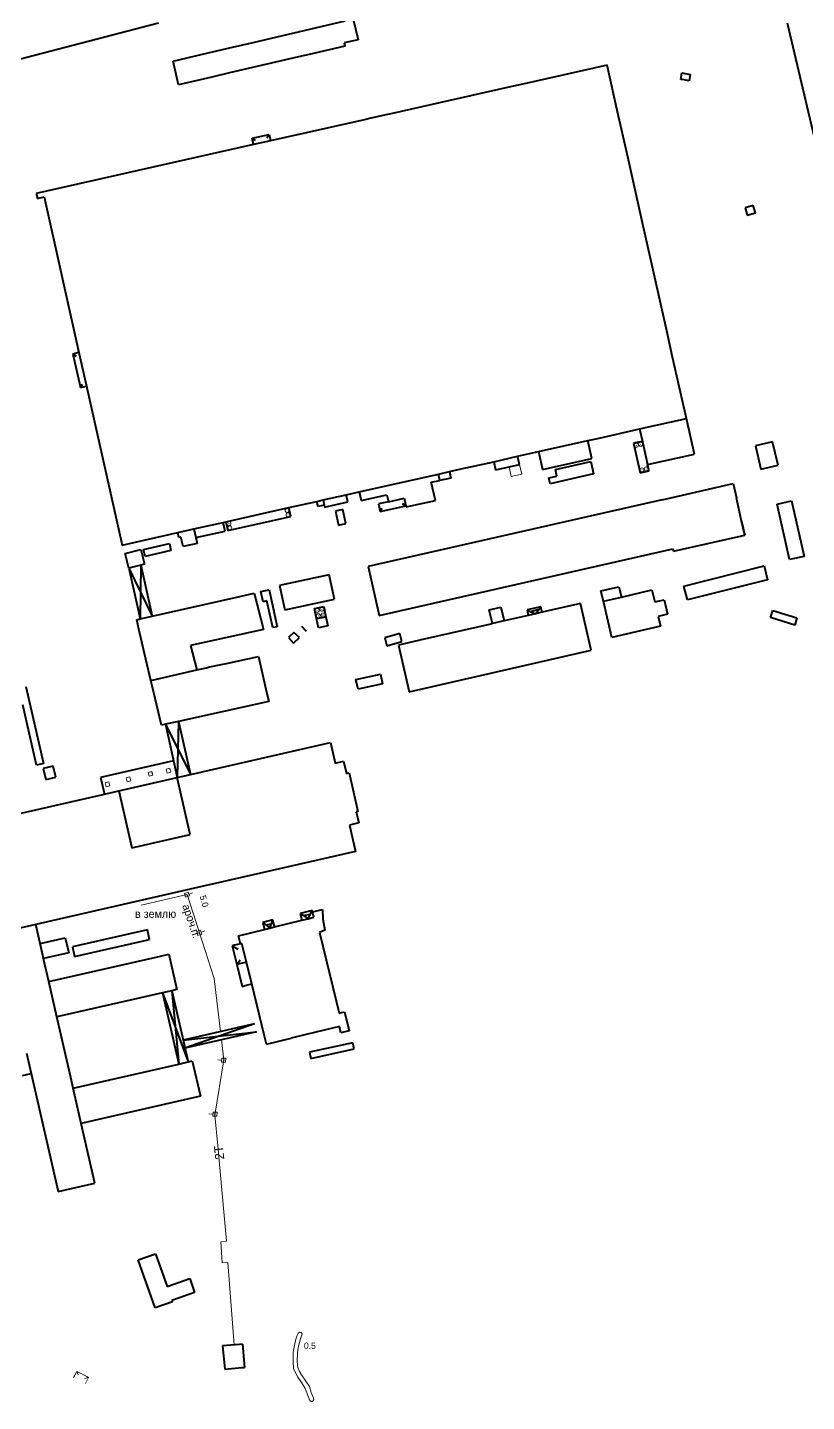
# Model space of a CAD drawing. Extents: x 1000 to 4000, y -4000 to -1000.
# Drawn here: x 3230 to 3619, y -2790 to -2103 of the extents above; entities that cross this region are included whole.
import ezdxf
from ezdxf.enums import TextEntityAlignment as Align

# ---------------------------------------------------------------- set-up
doc = ezdxf.new("R2010")
doc.units = 0
doc.header["$MEASUREMENT"] = 0
doc.linetypes.add('DASHED', pattern=[0.75, 0.5, -0.25])
for name, color, linetype in [('13', 7, 'CONTINUOUS'), ('15', 7, 'CONTINUOUS'), ('18', 7, 'CONTINUOUS'), ('19', 7, 'CONTINUOUS'), ('30', 7, 'CONTINUOUS'), ('34', 7, 'CONTINUOUS'), ('7', 7, 'CONTINUOUS'), ('DOR_DOROZHKA', 40, 'CONTINUOUS')]:
    doc.layers.add(name, color=color, linetype=linetype)
doc.styles.get("Standard").update_dxf_attribs({"font": 'txt', "height": 0.2})

msp = doc.modelspace()

# ---------------------------------------------------------------- linework, layer by layer
at = {"layer": '13', "color": 253, "linetype": 'Continuous', "lineweight": 40}
for p, q in [((3210.98, -2122.93), (3295.38, -2100.93)), ((3342.75, -2110.66), (3388.72, -2099.96)), ((3392.72, -2099.03), (3395.11, -2109.31)), ((3609.47, -2100.84), (3628.42, -2181.37)), ((3317.37, -2116.57), (3332.33, -2113.08)), ((3332.33, -2113.08), (3342.75, -2110.66)), ((3388.59, -2112.52), (3372.78, -2116.2)), ((3395.11, -2109.31), (3388.22, -2110.92)), ((3388.22, -2110.92), (3388.59, -2112.52)), ((3302.66, -2119.99), (3317.37, -2116.57)), ((3304.58, -2128.26), (3302.66, -2119.99)), ((3363.27, -2118.41), (3330.87, -2125.95)), ((3372.78, -2116.2), (3363.27, -2118.41)), ((3305.43, -2131.87), (3304.58, -2128.26)), ((3322.11, -2127.99), (3305.43, -2131.87)), ((3330.87, -2125.95), (3322.11, -2127.99)), ((3519.55, -2122.09), (3477.41, -2131.55)), ((3524.77, -2145.33), (3519.55, -2122.09)), ((3556.42, -2129.18), (3556.95, -2125.95)), ((3556.95, -2125.95), (3561.11, -2126.64)), ((3561.11, -2126.64), (3560.58, -2129.87)), ((3470.46, -2133.11), (3411.55, -2146.33)), ((3477.41, -2131.55), (3470.46, -2133.11)), ((3557.03, -2129.28), (3556.42, -2129.18)), ((3558.95, -2129.6), (3557.03, -2129.28)), ((3560.58, -2129.87), (3558.95, -2129.6)), ((3399.06, -2149.13), (3353.47, -2159.36)), ((3401.42, -2148.6), (3399.06, -2149.13)), ((3409.85, -2146.71), (3401.42, -2148.6)), ((3411.55, -2146.33), (3409.85, -2146.71)), ((3529.5, -2166.39), (3524.77, -2145.33)), ((3342.92, -2161.73), (3234.31, -2186.1)), ((3342.21, -2158.58), (3350.64, -2156.69)), ((3343.9, -2159.65), (3342.21, -2158.58)), ((3342.92, -2161.73), (3342.21, -2158.58)), ((3351.35, -2159.84), (3342.92, -2161.73)), ((3349.57, -2158.38), (3350.64, -2156.69)), ((3350.64, -2156.69), (3351.35, -2159.84)), ((3353.47, -2159.36), (3351.35, -2159.84)), ((3537.56, -2202.31), (3529.5, -2166.39)), ((3234.31, -2186.1), (3234.88, -2188.65)), ((3234.88, -2188.65), (3238.21, -2187.91)), ((3238.21, -2187.91), (3255.66, -2265.7)), ((3592.55, -2192.09), (3588.46, -2193.29)), ((3588.46, -2193.29), (3589.57, -2197.04)), ((3589.57, -2197.04), (3593.66, -2195.83)), ((3593.66, -2195.83), (3592.55, -2192.09)), ((3541.04, -2217.81), (3537.56, -2202.31)), ((3549.32, -2254.74), (3541.04, -2217.81)), ((3552.29, -2267.96), (3549.32, -2254.74)), ((3255.66, -2265.7), (3252.58, -2266.39)), ((3255.66, -2265.7), (3259.41, -2282.47)), ((3252.58, -2266.39), (3254.27, -2267.46)), ((3252.58, -2266.39), (3256.39, -2283.15)), ((3559.16, -2298.6), (3552.29, -2267.96)), ((3256.39, -2283.15), (3257.47, -2281.46)), ((3256.39, -2283.15), (3259.41, -2282.47)), ((3259.41, -2282.47), (3277.22, -2361.87)), ((3535.79, -2303.84), (3559.16, -2298.6)), ((3563.17, -2316.43), (3559.16, -2298.6)), ((3514.08, -2308.71), (3523.62, -2306.57)), ((3523.62, -2306.57), (3535.79, -2303.84)), ((3535.79, -2303.84), (3537.19, -2310.06)), ((3485.21, -2315.19), (3509.9, -2309.65)), ((3509.9, -2309.65), (3514.08, -2308.71)), ((3511.9, -2318.58), (3509.9, -2309.65)), ((3537.19, -2310.06), (3532.79, -2311.03)), ((3532.79, -2311.03), (3536.08, -2325.76)), ((3537.19, -2310.06), (3539.79, -2321.68)), ((3602.19, -2310.27), (3593.63, -2312.31)), ((3593.63, -2312.31), (3596.4, -2323.99)), ((3604.97, -2321.95), (3602.19, -2310.27)), ((3446.61, -2323.85), (3462.88, -2320.2)), ((3462.88, -2320.2), (3474.86, -2317.51)), ((3462.88, -2320.2), (3463.8, -2324.32)), ((3474.86, -2317.51), (3485.21, -2315.19)), ((3475.78, -2321.64), (3474.86, -2317.51)), ((3485.21, -2315.19), (3487.21, -2324.12)), ((3487.21, -2324.12), (3511.9, -2318.58)), ((3493.74, -2324.15), (3511.43, -2320.18)), ((3511.43, -2320.18), (3512.82, -2326.35)), ((3539.79, -2321.68), (3563.17, -2316.43)), ((3395.63, -2335.3), (3435.27, -2326.4)), ((3435.27, -2326.4), (3440.83, -2325.15)), ((3435.99, -2329.61), (3435.27, -2326.4)), ((3440.83, -2325.15), (3446.61, -2323.85)), ((3440.83, -2325.15), (3441.55, -2328.36)), ((3463.8, -2324.32), (3470.59, -2322.8)), ((3470.59, -2322.8), (3475.78, -2321.64)), ((3490.45, -2328.3), (3494.47, -2327.4)), ((3512.82, -2326.35), (3491.1, -2331.22)), ((3494.47, -2327.4), (3493.74, -2324.15)), ((3536.08, -2325.76), (3540.52, -2324.82)), ((3540.52, -2324.82), (3539.79, -2321.68)), ((3596.4, -2323.99), (3604.97, -2321.95)), ((3431.72, -2330.49), (3435.99, -2329.61)), ((3433.74, -2339.53), (3431.72, -2330.49)), ((3441.55, -2328.36), (3435.99, -2329.61)), ((3491.1, -2331.22), (3490.45, -2328.3)), ((3547.09, -2339.19), (3582.53, -2331.15)), ((3582.53, -2331.15), (3584.13, -2338.2)), ((3360.51, -2343.18), (3374.58, -2340.02)), ((3374.58, -2340.02), (3377.61, -2339.34)), ((3375.15, -2342.53), (3374.58, -2340.02)), ((3377.61, -2339.34), (3389.15, -2336.75)), ((3377.61, -2339.34), (3378.18, -2341.86)), ((3378.41, -2342.88), (3389.94, -2340.29)), ((3389.15, -2336.75), (3395.63, -2335.3)), ((3389.94, -2340.29), (3389.15, -2336.75)), ((3395.63, -2335.3), (3396.6, -2339.61)), ((3396.6, -2339.61), (3409.54, -2336.71)), ((3547.09, -2339.19), (3400.11, -2372.54)), ((3410.32, -2340.2), (3405.27, -2341.34)), ((3405.27, -2341.34), (3406.12, -2345.14)), ((3409.54, -2336.71), (3410.32, -2340.2)), ((3410.32, -2340.2), (3418.12, -2338.45)), ((3418.99, -2342.31), (3417.3, -2341.24)), ((3418.12, -2338.45), (3418.99, -2342.31)), ((3419.1, -2342.82), (3433.74, -2339.53)), ((3586.78, -2349.88), (3584.13, -2338.2)), ((3604.48, -2341.4), (3611.76, -2339.76)), ((3610.72, -2369.15), (3604.48, -2341.4)), ((3611.76, -2339.76), (3618, -2367.52)), ((3329.1, -2350.22), (3360.51, -2343.18)), ((3330.1, -2354.66), (3361.51, -2347.62)), ((3361.51, -2347.62), (3360.51, -2343.18)), ((3378.18, -2341.86), (3375.15, -2342.53)), ((3378.18, -2341.86), (3378.41, -2342.88)), ((3387.48, -2344.15), (3383.8, -2344.91)), ((3383.8, -2344.91), (3385.39, -2351.91)), ((3389.05, -2351.08), (3387.48, -2344.15)), ((3406.12, -2345.14), (3407.15, -2343.51)), ((3406.12, -2345.14), (3411.48, -2343.99)), ((3411.48, -2343.99), (3418.99, -2342.31)), ((3418.99, -2342.31), (3419.1, -2342.82)), ((3305.1, -2355.61), (3313.09, -2353.82)), ((3313.09, -2353.82), (3327.7, -2350.54)), ((3313.09, -2353.82), (3314.07, -2358.16)), ((3326.41, -2355.39), (3328.68, -2354.89)), ((3327.7, -2350.54), (3329.1, -2350.22)), ((3328.68, -2354.89), (3327.7, -2350.54)), ((3329.1, -2350.22), (3330.1, -2354.66)), ((3385.39, -2351.91), (3389.05, -2351.08)), ((3586.78, -2349.88), (3588.36, -2356.85)), ((3588.36, -2356.85), (3586.78, -2349.88)), ((3277.22, -2361.87), (3305.1, -2355.61)), ((3287.93, -2364.08), (3300.84, -2361.05)), ((3300.84, -2361.05), (3301.65, -2364.51)), ((3305.65, -2358.08), (3305.1, -2355.61)), ((3306.62, -2357.86), (3305.65, -2358.08)), ((3307.7, -2362.64), (3306.62, -2357.86)), ((3314.72, -2361.06), (3307.7, -2362.64)), ((3314.07, -2358.16), (3326.41, -2355.39)), ((3314.07, -2358.16), (3314.72, -2361.06)), ((3552.69, -2364.94), (3588.36, -2356.85)), ((3278.73, -2366.06), (3286.53, -2364.08)), ((3280.59, -2373.37), (3278.73, -2366.06)), ((3286.53, -2364.08), (3288.39, -2371.39)), ((3288.74, -2367.54), (3287.93, -2364.08)), ((3301.65, -2364.51), (3288.74, -2367.54)), ((3405.66, -2397), (3552.41, -2363.71)), ((3552.41, -2363.71), (3552.69, -2364.94)), ((3618, -2367.52), (3610.72, -2369.15)), ((3286.52, -2371.86), (3280.59, -2373.37)), ((3280.59, -2373.37), (3286.32, -2398.76)), ((3280.59, -2373.37), (3292.29, -2397.41)), ((3286.52, -2371.86), (3286.32, -2398.76)), ((3288.39, -2371.39), (3286.52, -2371.86)), ((3286.52, -2371.86), (3292.29, -2397.41)), ((3400.11, -2372.54), (3405.66, -2397)), ((3557.92, -2382.33), (3597.95, -2372.32)), ((3597.95, -2372.32), (3599.67, -2379.22)), ((3380.68, -2376.82), (3355.86, -2382.16)), ((3355.86, -2382.16), (3358.45, -2394.19)), ((3383.27, -2388.86), (3380.68, -2376.82)), ((3516.47, -2384.82), (3525.45, -2382.72)), ((3525.45, -2382.72), (3526.66, -2387.88)), ((3559.65, -2389.24), (3557.92, -2382.33)), ((3599.67, -2379.22), (3559.65, -2389.24)), ((3292.29, -2397.41), (3334.48, -2387.88)), ((3334.48, -2387.88), (3343.19, -2385.91)), ((3343.19, -2385.91), (3347.79, -2404.13)), ((3346.62, -2385.16), (3350.64, -2384.26)), ((3347.74, -2390.17), (3346.62, -2385.16)), ((3350.64, -2384.26), (3354.77, -2402.66)), ((3358.45, -2394.19), (3383.27, -2388.86)), ((3517.69, -2389.99), (3516.47, -2384.82)), ((3517.69, -2389.99), (3526.66, -2387.88)), ((3526.66, -2387.88), (3541.87, -2384.31)), ((3541.87, -2384.31), (3543.38, -2390.3)), ((3543.38, -2390.3), (3548.06, -2389.2)), ((3548.06, -2389.2), (3549.77, -2396.47)), ((3349.56, -2389.76), (3347.74, -2390.17)), ((3352.57, -2403.15), (3349.56, -2389.76)), ((3373.36, -2393.57), (3377.98, -2392.64)), ((3374.36, -2398.59), (3373.36, -2393.57)), ((3377.98, -2392.64), (3378.99, -2397.67)), ((3460.67, -2394.3), (3466.51, -2392.97)), ((3462.24, -2401.15), (3460.67, -2394.3)), ((3466.51, -2392.97), (3468.07, -2399.82)), ((3486.49, -2392.7), (3479.56, -2394.28)), ((3479.56, -2394.28), (3480.19, -2397.06)), ((3479.56, -2394.28), (3481.11, -2395.02)), ((3483.7, -2396.26), (3480.19, -2397.06)), ((3481.11, -2395.02), (3485.53, -2393.93)), ((3481.11, -2395.02), (3483.7, -2396.26)), ((3483.7, -2396.26), (3485.53, -2393.93)), ((3487.12, -2395.48), (3483.7, -2396.26)), ((3483.7, -2396.26), (3483.7, -2396.26)), ((3485.53, -2393.93), (3486.49, -2392.7)), ((3487.12, -2395.48), (3486.49, -2392.7)), ((3506.3, -2391.11), (3487.12, -2395.48)), ((3511.61, -2414.43), (3506.3, -2391.11)), ((3521.95, -2408.14), (3517.69, -2389.99)), ((3549.77, -2396.47), (3545.08, -2397.58)), ((3601.18, -2398.14), (3602.3, -2394.55)), ((3602.3, -2394.55), (3614.4, -2398.31)), ((3284.55, -2399.16), (3286.32, -2398.76)), ((3285.66, -2403.94), (3284.55, -2399.16)), ((3286.32, -2398.76), (3292.29, -2397.41)), ((3354.77, -2402.66), (3352.57, -2403.15)), ((3366.82, -2402.38), (3369.22, -2404.96)), ((3374.36, -2398.59), (3378.99, -2397.67)), ((3375.29, -2403.2), (3374.36, -2398.59)), ((3379.98, -2402.26), (3375.29, -2403.2)), ((3378.99, -2397.67), (3379.98, -2402.26)), ((3461.43, -2401.33), (3428.1, -2408.93)), ((3462.24, -2401.15), (3461.43, -2401.33)), ((3468.07, -2399.82), (3462.24, -2401.15)), ((3480.19, -2397.06), (3468.07, -2399.82)), ((3546.22, -2402.44), (3521.95, -2408.14)), ((3545.08, -2397.58), (3546.22, -2402.44)), ((3613.28, -2401.91), (3601.18, -2398.14)), ((3614.4, -2398.31), (3613.28, -2401.91)), ((3287.32, -2411.03), (3285.66, -2403.94)), ((3347.79, -2404.13), (3311.39, -2412.04)), ((3363.11, -2405.55), (3360.38, -2408.09)), ((3360.38, -2408.09), (3362.92, -2410.82)), ((3362.92, -2410.82), (3365.8, -2408.14)), ((3365.8, -2408.14), (3363.11, -2405.55)), ((3415.94, -2406.11), (3408.43, -2408.18)), ((3408.43, -2408.18), (3409.54, -2412.2)), ((3409.54, -2412.2), (3417.05, -2410.13)), ((3428.1, -2408.93), (3415.32, -2411.84)), ((3417.05, -2410.13), (3415.94, -2406.11)), ((3291.62, -2429.52), (3287.32, -2411.03)), ((3311.39, -2412.04), (3314.52, -2424.19)), ((3415.32, -2411.84), (3420.63, -2435.16)), ((3420.63, -2435.16), (3511.61, -2414.43)), ((3314.52, -2424.19), (3319.35, -2423.15)), ((3319.35, -2423.15), (3320.97, -2422.8)), ((3320.97, -2422.8), (3322.65, -2422.45)), ((3322.65, -2422.45), (3324.19, -2422.11)), ((3324.19, -2422.11), (3325.84, -2421.76)), ((3325.84, -2421.76), (3327.59, -2421.39)), ((3327.59, -2421.39), (3329.31, -2421.02)), ((3329.31, -2421.02), (3345.4, -2417.57)), ((3345.4, -2417.57), (3349.1, -2433.83)), ((3291.62, -2429.52), (3314.52, -2424.19)), ((3292.24, -2432.18), (3291.62, -2429.52)), ((3394.04, -2429.03), (3406.25, -2426.39)), ((3395.09, -2433.88), (3394.04, -2429.03)), ((3406.25, -2426.39), (3407.3, -2431.25)), ((3229.1, -2432.58), (3237.91, -2471.11)), ((3296.83, -2451.91), (3292.24, -2432.18)), ((3349.1, -2433.83), (3350.53, -2440.13)), ((3407.3, -2431.25), (3395.09, -2433.88)), ((3234.5, -2471.88), (3227.59, -2441.67)), ((3350.53, -2440.13), (3305.36, -2450.04)), ((3298.94, -2451.45), (3296.83, -2451.91)), ((3305.36, -2450.04), (3298.94, -2451.45)), ((3298.94, -2451.45), (3304.79, -2478.11)), ((3298.94, -2451.45), (3311.44, -2476.59)), ((3305.36, -2450.04), (3304.79, -2478.11)), ((3305.36, -2450.04), (3311.44, -2476.59)), ((3311.44, -2476.59), (3381.35, -2460.62)), ((3381.35, -2460.62), (3383.68, -2470.83)), ((3237.91, -2471.11), (3234.5, -2471.88)), ((3302.93, -2469.62), (3266.45, -2477.95)), ((3383.68, -2470.83), (3387.91, -2469.86)), ((3387.91, -2469.86), (3389.31, -2476)), ((3242.83, -2472.36), (3237.81, -2473.54)), ((3237.81, -2473.54), (3239.1, -2479.04)), ((3239.1, -2479.04), (3244.06, -2477.84)), ((3244.06, -2477.84), (3242.83, -2472.36)), ((3266.45, -2477.95), (3268.39, -2486.42)), ((3275.67, -2484.76), (3304.79, -2478.11)), ((3304.79, -2478.11), (3311.44, -2476.59)), ((3311.28, -2506.53), (3304.79, -2478.11)), ((3389.31, -2476), (3390.6, -2475.7)), ((3390.6, -2475.7), (3395.01, -2495.06)), ((3268.39, -2486.42), (3275.67, -2484.76)), ((3275.67, -2484.76), (3282.16, -2513.18)), ((3221.01, -2497.24), (3255.31, -2489.41)), ((3255.31, -2489.41), (3268.39, -2486.42)), ((3395.01, -2495.06), (3394.25, -2495.23)), ((3394.25, -2495.23), (3395.51, -2500.73)), ((3395.51, -2500.73), (3390.78, -2501.81)), ((3390.78, -2501.81), (3393.78, -2514.98)), ((3282.16, -2513.18), (3311.28, -2506.53)), ((3393.78, -2514.98), (3323.74, -2530.98)), ((3316.98, -2532.52), (3234.05, -2551.47)), ((3323.74, -2530.98), (3316.98, -2532.52)), ((3372.16, -2544.53), (3366.18, -2545.99)), ((3366.18, -2545.99), (3367.01, -2549.37)), ((3366.18, -2545.99), (3367.86, -2547.08)), ((3367.86, -2547.08), (3371.33, -2546.25)), ((3367.86, -2547.08), (3370.19, -2548.6)), ((3370.19, -2548.6), (3371.33, -2546.25)), ((3371.33, -2546.25), (3372.16, -2544.53)), ((3372.33, -2545.18), (3372.16, -2544.53)), ((3372.33, -2545.18), (3377.38, -2543.95)), ((3372.99, -2547.91), (3372.33, -2545.18)), ((3377.38, -2543.95), (3377.59, -2548.83)), ((3234.05, -2551.47), (3215.74, -2555.65)), ((3236.22, -2560.95), (3234.05, -2551.47)), ((3289.89, -2554.11), (3252.39, -2562.58)), ((3290.99, -2558.98), (3289.89, -2554.11)), ((3335.31, -2557.11), (3348.38, -2553.92)), ((3352.56, -2549.21), (3347.55, -2550.55)), ((3347.55, -2550.55), (3348.38, -2553.92)), ((3347.55, -2550.55), (3349, -2551.71)), ((3348.38, -2553.92), (3350.96, -2553.29)), ((3349, -2551.71), (3351.82, -2551.09)), ((3349, -2551.71), (3350.96, -2553.29)), ((3350.96, -2553.29), (3351.82, -2551.09)), ((3350.96, -2553.29), (3353.33, -2552.71)), ((3351.82, -2551.09), (3352.56, -2549.21)), ((3353.33, -2552.71), (3352.56, -2549.21)), ((3353.33, -2552.71), (3367.01, -2549.37)), ((3367.01, -2549.37), (3370.19, -2548.6)), ((3370.19, -2548.6), (3372.99, -2547.91)), ((3370.19, -2548.6), (3370.19, -2548.6)), ((3378.51, -2554.35), (3375.81, -2555.51)), ((3377.59, -2548.83), (3378.51, -2554.35)), ((3236.22, -2560.95), (3248.82, -2558.08)), ((3237.94, -2568.47), (3236.22, -2560.95)), ((3248.82, -2558.08), (3250.53, -2565.59)), ((3253.49, -2567.44), (3290.99, -2558.98)), ((3336.3, -2561.18), (3333.41, -2561.88)), ((3336.3, -2561.18), (3335.31, -2557.11)), ((3337.07, -2560.99), (3336.3, -2561.18)), ((3339.35, -2570.32), (3337.07, -2560.99)), ((3375.81, -2555.51), (3384.15, -2589.68)), ((3250.53, -2565.59), (3237.94, -2568.47)), ((3240.58, -2580.01), (3296.48, -2567.24)), ((3252.39, -2562.58), (3253.49, -2567.44)), ((3296.48, -2567.24), (3300.55, -2566.31)), ((3300.55, -2566.31), (3304.59, -2584.01)), ((3333.41, -2561.88), (3332.26, -2562.16)), ((3332.26, -2562.16), (3335.21, -2563.75)), ((3332.26, -2562.16), (3334.54, -2571.49)), ((3238.49, -2570.87), (3237.94, -2568.47)), ((3239.42, -2574.94), (3238.49, -2570.87)), ((3240.58, -2580.01), (3239.42, -2574.94)), ((3334.54, -2571.49), (3336.15, -2569.2)), ((3339.35, -2570.32), (3334.54, -2571.49)), ((3334.54, -2571.49), (3337.2, -2582.4)), ((3342, -2581.22), (3339.35, -2570.32)), ((3244.62, -2597.7), (3240.58, -2580.01)), ((3338.76, -2582.02), (3342, -2581.22)), ((3348.2, -2606.67), (3342, -2581.22)), ((3297.38, -2585.65), (3244.62, -2597.7)), ((3302.09, -2584.58), (3297.38, -2585.65)), ((3297.38, -2585.65), (3305.51, -2621.24)), ((3297.38, -2585.65), (3310.22, -2620.16)), ((3304.59, -2584.01), (3302.09, -2584.58)), ((3302.09, -2584.58), (3310.22, -2620.16)), ((3302.09, -2584.58), (3305.51, -2621.24)), ((3337.2, -2582.4), (3338.76, -2582.02)), ((3384.15, -2589.68), (3385.65, -2595.82)), ((3385.65, -2595.82), (3388.38, -2595.15)), ((3388.38, -2595.15), (3390.68, -2604.58)), ((3246.73, -2606.94), (3244.62, -2597.7)), ((3343.4, -2601.07), (3307.72, -2609.22)), ((3343.4, -2601.07), (3308.64, -2613.26)), ((3385.82, -2602.49), (3369.16, -2606.55)), ((3386.57, -2605.58), (3385.82, -2602.49)), ((3248.55, -2614.9), (3246.73, -2606.94)), ((3307.72, -2609.22), (3344.38, -2605.09)), ((3344.38, -2605.09), (3308.64, -2613.26)), ((3349.35, -2611.38), (3348.2, -2606.67)), ((3349.35, -2611.38), (3361.63, -2608.38)), ((3369.16, -2606.55), (3361.63, -2608.38)), ((3390.68, -2604.58), (3386.57, -2605.58)), ((3229.48, -2615.81), (3231.81, -2626.02)), ((3251.55, -2628.04), (3248.55, -2614.9)), ((3392.46, -2610.6), (3370.86, -2615.38)), ((3370.86, -2615.38), (3371.52, -2618.39)), ((3371.52, -2618.39), (3393.12, -2613.61)), ((3393.12, -2613.61), (3392.46, -2610.6)), ((3252.74, -2633.29), (3305.51, -2621.24)), ((3305.51, -2621.24), (3310.22, -2620.16)), ((3310.22, -2620.16), (3312.31, -2619.68)), ((3312.31, -2619.68), (3316.36, -2637.37)), ((3227.48, -2627.01), (3231.81, -2626.02)), ((3231.81, -2626.02), (3245.28, -2684.99)), ((3252.74, -2633.29), (3251.55, -2628.04)), ((3256.78, -2650.98), (3252.74, -2633.29)), ((3316.36, -2637.37), (3265.42, -2649.01)), ((3265.42, -2649.01), (3256.78, -2650.98)), ((3263.6, -2680.8), (3256.78, -2650.98)), ((3245.28, -2684.99), (3263.6, -2680.8)), ((3285.23, -2719.16), (3293.97, -2716.07)), ((3293.74, -2743.07), (3285.23, -2719.16)), ((3293.97, -2716.07), (3296.29, -2722.65)), ((3296.29, -2722.65), (3298.08, -2727.72)), ((3298.08, -2727.72), (3299.73, -2732.39)), ((3299.73, -2732.39), (3311, -2728.4)), ((3311, -2728.4), (3313.44, -2735.33)), ((3313.44, -2735.33), (3302.09, -2739.34)), ((3302.09, -2739.34), (3302.33, -2740.03)), ((3302.33, -2740.03), (3293.74, -2743.07)), ((3331.53, -2761.77), (3327.44, -2762.14)), ((3327.44, -2762.14), (3328.04, -2768.7)), ((3335.92, -2761.37), (3331.53, -2761.77)), ((3337.35, -2761.24), (3335.92, -2761.37)), ((3337.35, -2761.24), (3338.4, -2772.81)), ((3328.04, -2768.7), (3328.49, -2773.71)), ((3328.49, -2773.71), (3337.03, -2772.93)), ((3337.03, -2772.93), (3338.4, -2772.81))]:
    msp.add_line(p, q, dxfattribs=at)
at = {"layer": '15', "color": 253, "linetype": 'Continuous', "lineweight": 0}
for p, q in [((3471.68, -2327.65), (3470.59, -2322.8)), ((3476.87, -2326.49), (3471.68, -2327.65)), ((3475.78, -2321.64), (3476.87, -2326.49))]:
    msp.add_line(p, q, dxfattribs=at)
at = {"layer": '18', "color": 253, "linetype": 'Continuous', "lineweight": 0}
for p, q in [((3309.75, -2536.5), (3286.74, -2541.77)), ((3308.37, -2535.95), (3310.27, -2535.34)), ((3308.98, -2537.85), (3308.37, -2535.95)), ((3310.88, -2537.24), (3308.98, -2537.85)), ((3323.16, -2578.45), (3309.75, -2536.5)), ((3310.27, -2535.34), (3310.88, -2537.24)), ((3310.58, -2536.29), (3312.48, -2535.68)), ((3314.51, -2555.01), (3316.42, -2554.4)), ((3316.42, -2554.4), (3317.03, -2556.3)), ((3315.12, -2556.91), (3314.51, -2555.01)), ((3317.03, -2556.3), (3315.12, -2556.91)), ((3316.72, -2555.35), (3318.63, -2554.74)), ((3326.33, -2604.97), (3323.16, -2578.45)), ((3328.02, -2619.16), (3326.82, -2609.1)), ((3323.61, -2646.75), (3328.02, -2619.16)), ((3327, -2619.25), (3325, -2619.16)), ((3326.95, -2620.25), (3327.05, -2618.25)), ((3328.95, -2620.34), (3326.95, -2620.25)), ((3327.05, -2618.25), (3329.04, -2618.34)), ((3329.04, -2618.34), (3328.95, -2620.34)), ((3322.64, -2646.26), (3320.64, -2646.17)), ((3322.59, -2647.26), (3322.68, -2645.26)), ((3324.59, -2647.35), (3322.59, -2647.26)), ((3322.68, -2645.26), (3324.68, -2645.35)), ((3325.02, -2662.05), (3323.61, -2646.75)), ((3324.68, -2645.35), (3324.59, -2647.35)), ((3329.43, -2709.78), (3325.02, -2662.05)), ((3326.52, -2710.07), (3329.43, -2709.78)), ((3327.18, -2720.59), (3326.52, -2710.07)), ((3330.09, -2720.41), (3327.18, -2720.59)), ((3333.27, -2761.61), (3330.09, -2720.41))]:
    msp.add_line(p, q, dxfattribs=at)
for centre in [(3309.63, -2536.6), (3315.77, -2555.65), (3328, -2619.29), (3323.63, -2646.31)]:
    msp.add_circle(centre, 0.171, dxfattribs=at)
at = {"layer": '30', "color": 253, "linetype": 'Continuous', "lineweight": 0}
for p, q in [((3363.29, -2761.83), (3363.95, -2758.74)), ((3363.95, -2758.74), (3364.36, -2757.65)), ((3364.36, -2757.65), (3364.83, -2756.42)), ((3364.83, -2756.42), (3365.16, -2755.65)), ((3365.16, -2755.65), (3365.93, -2755.2)), ((3366.3, -2758.56), (3365.39, -2762.22)), ((3365.93, -2755.2), (3366.71, -2755.32)), ((3367.15, -2755.98), (3366.3, -2758.56)), ((3366.71, -2755.32), (3367.15, -2755.98)), ((3362.62, -2769.89), (3362.74, -2765.26)), ((3362.74, -2765.26), (3363.29, -2761.83)), ((3364.86, -2765.45), (3364.76, -2769.85)), ((3365.39, -2762.22), (3364.86, -2765.45)), ((3362.84, -2773.32), (3362.62, -2769.89)), ((3363.95, -2775.86), (3362.84, -2773.32)), ((3364.76, -2769.85), (3364.95, -2772.81)), ((3364.95, -2772.81), (3365.85, -2774.89)), ((3365.05, -2777.74), (3363.95, -2775.86)), ((3366.93, -2780.39), (3365.05, -2777.74)), ((3365.85, -2774.89), (3366.84, -2776.58)), ((3366.84, -2776.58), (3368.66, -2779.15)), ((3368.74, -2783.32), (3366.93, -2780.39)), ((3368.66, -2779.15), (3370.79, -2782.32)), ((3369.68, -2786.02), (3368.74, -2783.32)), ((3371.01, -2789.44), (3369.68, -2786.02)), ((3370.79, -2782.32), (3371.72, -2785.36)), ((3371.72, -2785.36), (3372.83, -2788.24)), ((3371.67, -2789.89), (3371.01, -2789.44)), ((3372.28, -2789.83), (3371.67, -2789.89)), ((3372.72, -2789.45), (3372.28, -2789.83)), ((3372.94, -2788.89), (3372.72, -2789.45)), ((3372.83, -2788.24), (3372.94, -2788.89))]:
    msp.add_line(p, q, dxfattribs=at)
at = {"layer": '7', "color": 253, "linetype": 'Continuous', "lineweight": 0}
for centre, radius in [((3534.16, -2311.99), 1), ((3534.16, -2311.99), 0.041), ((3536.28, -2311.46), 1), ((3536.28, -2311.46), 0.041), ((3536.95, -2324.3), 1), ((3536.95, -2324.3), 0.041), ((3539.1, -2323.84), 1), ((3539.1, -2323.84), 0.041), ((3359.66, -2344.62), 1), ((3360.15, -2346.74), 1), ((3359.66, -2344.62), 0.041), ((3360.15, -2346.74), 0.041), ((3330.61, -2351.07), 1), ((3331.04, -2353.26), 1), ((3330.61, -2351.07), 0.041), ((3331.04, -2353.26), 0.041), ((3374.69, -2394.5), 1), ((3375.26, -2397.2), 1), ((3374.69, -2394.5), 0.041), ((3377.04, -2393.98), 1), ((3377.62, -2396.8), 1), ((3377.04, -2393.98), 0.041), ((3375.26, -2397.2), 0.041), ((3377.62, -2396.8), 0.041), ((3280.73, -2478.57), 0.041), ((3291.75, -2475.79), 0.041), ((3300.74, -2474.18), 0.041), ((3270.24, -2481.03), 0.041)]:
    msp.add_circle(centre, radius, dxfattribs=at)
at = {"layer": 'DOR_DOROZHKA', "linetype": 'Continuous', "lineweight": 0}
for p, q in [((3281.14, -2477.77), (3279.2, -2478.25)), ((3279.68, -2480.19), (3279.2, -2478.25)), ((3281.62, -2479.71), (3281.14, -2477.77)), ((3292.16, -2474.98), (3290.22, -2475.47)), ((3290.71, -2477.41), (3290.22, -2475.47)), ((3292.65, -2476.92), (3290.71, -2477.41)), ((3292.65, -2476.92), (3292.16, -2474.98)), ((3301.15, -2473.38), (3299.21, -2473.86)), ((3299.7, -2475.8), (3299.21, -2473.86)), ((3301.64, -2475.32), (3299.7, -2475.8)), ((3301.64, -2475.32), (3301.15, -2473.38)), ((3270.65, -2480.23), (3268.71, -2480.71)), ((3269.2, -2482.66), (3268.71, -2480.71)), ((3271.14, -2482.17), (3269.2, -2482.66)), ((3271.14, -2482.17), (3270.65, -2480.23)), ((3281.62, -2479.71), (3279.68, -2480.19)), ((3254.66, -2774.84), (3255.22, -2776.6)), ((3260.47, -2777.84), (3258.57, -2778.45))]:
    msp.add_line(p, q, dxfattribs=at)
at = {"layer": 'DOR_DOROZHKA', "linetype": 'DASHED', "lineweight": 0}
for p, q in [((3252.99, -2777.84), (3254.66, -2774.84)), ((3254.66, -2774.84), (3260.47, -2777.84)), ((3260.47, -2777.84), (3258.9, -2780.89))]:
    msp.add_line(p, q, dxfattribs=at)

# ---------------------------------------------------------------- texts
at = {"layer": '19', "color": 253, "linetype": 'Continuous', "lineweight": 0}
for s, height, rotation, p in [('5.0', 3.2, 285.24265, (3318.23, -2539.87)), ('ароч.п.', 4, 288.77109, (3311.33, -2549.95)), ('2Т', 4.5, 96.34828, (3325.65, -2665.52))]:
    msp.add_text(s, height=height, rotation=rotation, dxfattribs=at).set_placement(p, align=Align.MIDDLE)
msp.add_text('в землю', height=4, dxfattribs=at).set_placement((3293.97, -2546.2), align=Align.MIDDLE)
at = {"layer": '34', "color": 253, "linetype": 'Continuous', "lineweight": 0}
msp.add_text('0.5', height=3.2, dxfattribs=at).set_placement((3371.04, -2762), align=Align.MIDDLE)

doc.saveas('drawing.dxf')
